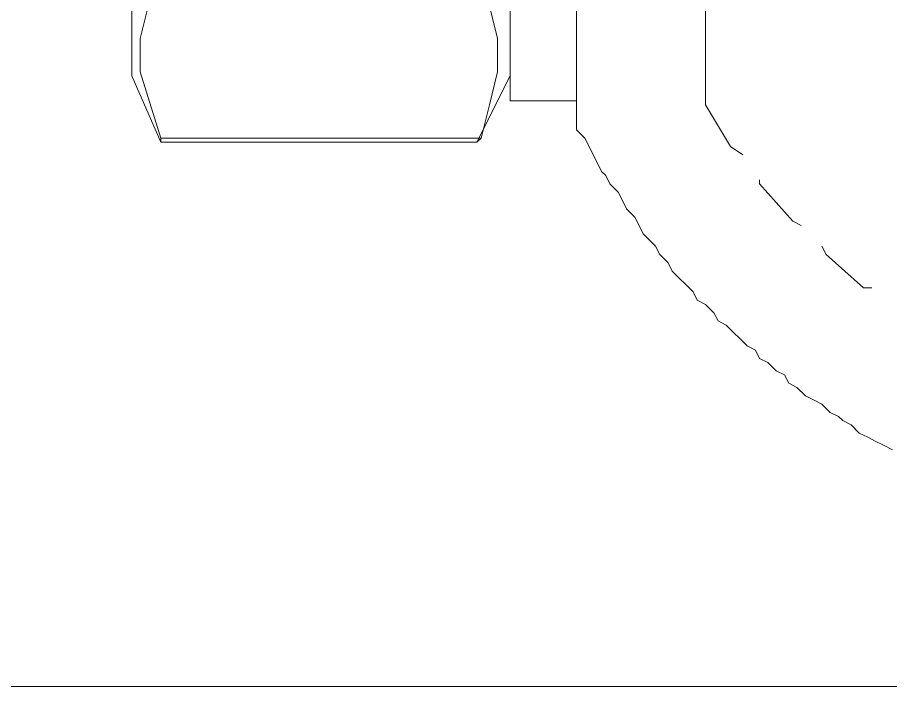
# Model space of a CAD drawing. Header units: millimetres. Extents: x 89051 to 218395, y -330386 to -125649.
# Drawn here: x 92589.2 to 92696.8, y -134356.8 to -134274.3 of the extents above; entities that cross this region are included whole.
import ezdxf

# ---------------------------------------------------------------- set-up
doc = ezdxf.new("R2010")
doc.units = ezdxf.units.MM
doc.header["$LTSCALE"] = 13
doc.layers.add('C00-00-00', color=7, linetype='Continuous')
doc.layers.add('铁心', color=3, linetype='Continuous', lineweight=0)

msp = doc.modelspace()

# ---------------------------------------------------------------- linework, layer by layer
at = {"layer": 'C00-00-00', "lineweight": 15}
for points in [[(92649.94, -134284.61), (92649.94, -134283.07), (92649.94, -134281.03), (92649.94, -134278.46), (92649.94, -134274.88), (92649.94, -134270.78), (92649.94, -134266.17), (92649.94, -134261.05), (92649.94, -134255.41), (92649.94, -134249.78), (92649.94, -134244.15), (92649.94, -134238), (92649.94, -134232.36), (92649.94, -134226.73), (92649.94, -134221.61), (92649.94, -134217), (92649.94, -134212.9), (92649.94, -134209.83), (92649.94, -134206.75), (92649.94, -134204.7), (92649.94, -134203.68)], [(92603.32, -134206.75), (92603.32, -134207.26), (92603.32, -134208.29), (92603.32, -134210.34), (92603.32, -134213.41), (92603.32, -134216.48), (92603.32, -134220.58), (92603.32, -134225.19), (92603.32, -134230.31), (92603.32, -134235.95), (92603.32, -134241.58), (92603.32, -134246.71), (92603.32, -134252.34), (92603.32, -134257.98), (92603.32, -134263.1), (92603.32, -134267.71), (92603.32, -134271.81), (92603.32, -134274.88), (92603.32, -134277.95), (92603.32, -134280), (92603.32, -134281.03), (92603.32, -134281.54)], [(92658.13, -134223.66), (92658.13, -134288.2)], [(92606.91, -134289.22), (92604.35, -134281.03), (92604.35, -134276.93), (92605.37, -134272.83), (92606.91, -134268.73)], [(92646.35, -134268.73), (92648.4, -134276.93), (92648.4, -134281.03), (92647.38, -134285.12), (92646.35, -134289.22)], [(92674.01, -134272.32), (92674.01, -134280)], [(92674.01, -134280), (92674.01, -134285.12)], [(92603.32, -134281.54), (92606.91, -134289.73)], [(92645.84, -134289.73), (92649.94, -134281.54)], [(92649.94, -134284.61), (92658.13, -134284.61)], [(92674.01, -134285.12), (92677.08, -134290.25)], [(92658.13, -134288.2), (92659.16, -134289.22), (92659.67, -134290.25), (92660.18, -134291.27), (92660.69, -134292.29), (92661.21, -134293.32), (92661.72, -134293.83), (92662.23, -134294.86), (92663.25, -134295.88), (92663.77, -134296.91), (92664.28, -134297.93), (92665.3, -134298.95), (92665.82, -134299.98), (92666.33, -134301), (92667.35, -134302.03), (92667.86, -134302.54), (92668.38, -134303.56), (92669.4, -134304.59), (92669.91, -134305.61), (92670.94, -134306.64), (92671.45, -134307.15), (92672.47, -134308.17), (92672.99, -134309.2), (92674.01, -134309.71), (92675.04, -134310.74), (92675.55, -134311.76), (92676.57, -134312.27), (92677.6, -134313.3), (92678.11, -134313.81), (92679.13, -134314.83), (92680.16, -134315.35), (92680.67, -134316.37), (92681.69, -134316.88), (92682.72, -134317.91), (92683.74, -134318.42), (92684.26, -134319.44), (92685.28, -134319.96), (92686.31, -134320.98), (92687.33, -134321.49), (92688.35, -134322), (92689.38, -134323.03), (92690.4, -134323.54), (92690.92, -134324.05), (92691.94, -134324.57), (92692.96, -134325.59), (92693.99, -134326.1), (92695.01, -134326.61), (92696.04, -134327.13), (92697.06, -134327.64)], [(92612.03, -134289.22), (92606.91, -134289.22)], [(92606.91, -134289.73), (92606.91, -134289.22)], [(92646.35, -134289.22), (92606.91, -134289.22)], [(92606.91, -134289.73), (92645.84, -134289.73)], [(92614.59, -134289.22), (92612.03, -134289.22)], [(92623.3, -134289.22), (92615.62, -134289.22)], [(92635.08, -134289.22), (92627.4, -134289.22)], [(92646.35, -134289.22), (92638.67, -134289.22)], [(92646.35, -134289.22), (92645.84, -134289.73)], [(92677.08, -134290.25), (92678.62, -134291.27)], [(92680.67, -134294.34), (92680.67, -134294.86)], [(92680.67, -134294.86), (92684.77, -134299.47)], [(92684.77, -134299.47), (92685.79, -134299.98)], [(92688.35, -134302.54), (92688.87, -134303.56)], [(92688.87, -134303.56), (92693.48, -134307.66)], [(92693.48, -134307.66), (92694.5, -134307.66)]]:
    msp.add_lwpolyline(points, dxfattribs=at)
at = {"layer": '铁心', "lineweight": 13}
msp.add_lwpolyline([(92902.98, -134356.84), (92542.37, -134356.84)], dxfattribs=at)

doc.saveas('drawing.dxf')
